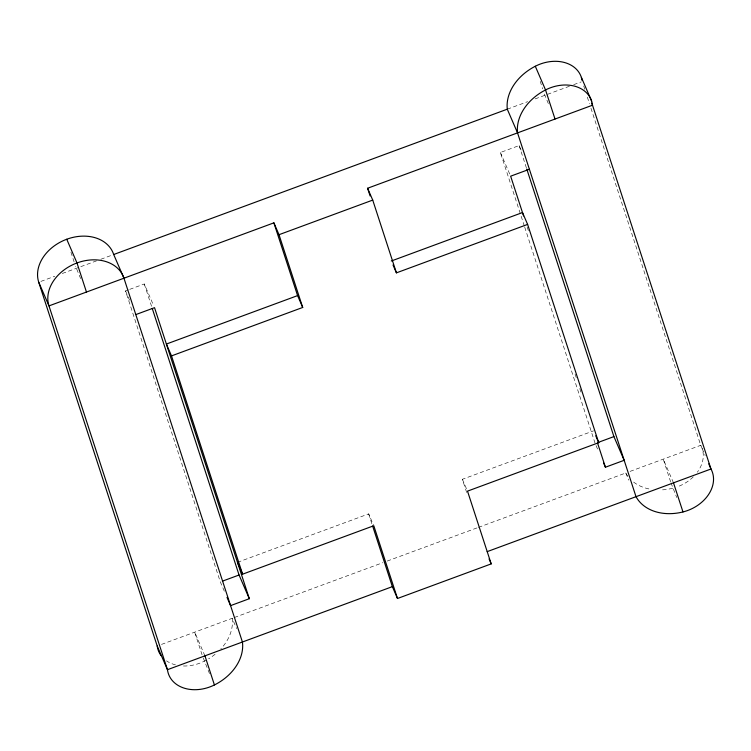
<?xml version="1.0" encoding="UTF-8"?>
<svg xmlns="http://www.w3.org/2000/svg" width="751" height="751" viewBox="0 0 751 751"><rect width="100%" height="100%" fill="white"/><g stroke="black" fill="none" stroke-linecap="round" stroke-linejoin="round"><path stroke-width="0.56" stroke-dasharray="3.75 2.82" d="M40.864 281.409L54.795 276.265M62.286 273.495L96.56 260.841M100.841 259.264L111.552 255.312M507.282 109.186L527.634 101.676M535.125 98.907L569.399 86.252M573.689 84.666L581.18 81.906M224.333 591.206L220.325 581.931L125.539 290.9L128.665 289.745M129.707 289.36L144.286 283.972L153.645 305.61M524.358 226.079L500.391 152.491L519.129 145.572L521.804 151.749M237.476 562.33L368.666 513.891L373.369 524.752M466.69 492.515L462.381 479.288L593.581 430.839M161.484 644.414L232.172 618.317L236.631 628.615M234.368 617.5L382.794 562.696M387.187 561.072L477.336 527.784M478.443 527.38L625.761 472.989A47.144 36.01 -23.4 0 0 627.855 476.256M630.042 471.403L700.73 445.305L705.189 455.604M548.333 103.591L544.062 93.19M673.497 482.837L663.246 459.143L670.615 481.785M670.972 482.855L676.735 497.519M500.391 152.491L509.751 174.119M625.761 472.989L628.878 480.199M596.059 445.587L597.843 449.708M462.381 479.288L467.507 491.135M125.539 290.9L129.557 300.165M80.667 278.659L75.513 266.201M204.939 655.848L194.687 632.154L202.057 654.788M209.51 673.619L202.413 655.867M583.705 85.952L584.785 89.294M587.329 97.086L589.497 103.76M590.953 108.21L700.73 445.305A35.353 27.008 -23.4 0 1 697.332 472.229M540.204 81.333L542.663 88.881M519.129 145.572L526.395 167.867M527.202 227.037L528.657 231.496M575.078 374.045L576.533 378.504M579.791 388.52L581.246 392.98M524.724 227.196L595.168 443.522M368.666 513.891L372.261 524.911M144.286 283.972L151.909 307.394M70.941 252.186L74.105 261.892M693.286 476.876A35.353 27.008 -23.4 0 1 677.909 486.62M672.727 488.244A47.144 36.01 -23.4 0 1 661.03 489.934M648.902 488.929A47.144 36.01 -23.4 0 1 633.393 481.917M183.441 665.996A35.353 27.008 -23.4 0 0 204.169 661.255A47.144 36.01 -23.4 0 0 206.844 659.847M175.527 664.898A35.353 27.008 -23.4 0 1 166.478 660.842M232.172 618.317A47.144 36.01 -23.4 0 1 220.794 648.958M215.096 654.252A47.144 36.01 -23.4 0 1 208.581 658.834"/><path stroke-width="1.13" d="M161.071 655.623A35.353 27.008 -23.4 0 1 157.203 646.001L38.723 282.198A40 30.556 -23.4 0 1 66.736 239.25A40 30.556 -23.4 0 1 113.692 254.514L507.282 109.186A48.158 36.78 -23.4 0 1 535.294 66.248A34.95 26.689 -23.4 0 1 582.109 80.451M302.709 307.459L297.584 295.612L166.384 344.052L171.51 355.899L302.709 307.459L279.015 234.697L273.89 222.85L48.984 305.892L38.723 282.198M370.112 195.964L367.596 188.248L592.511 105.206L710.981 469A35.353 27.008 -23.4 0 1 682.978 511.947A47.144 36.01 -23.4 0 1 636.013 496.683L517.542 132.88L507.282 109.186M279.015 234.697L372.731 200.095L396.425 272.857L527.615 224.408L598.707 442.686L467.507 491.135L491.201 563.888L397.495 598.491L392.36 586.644L372.618 526.01M135.8 314.594L154.537 307.675L249.323 598.707L230.576 605.635L227.009 597.392M529.389 169.266L510.642 176.185L523.578 215.903M391.299 261.01L522.489 212.561L527.615 224.408M222.409 581.161L239.062 575.013L249.323 598.707M598.294 442.377L613.914 436.603L624.165 460.297L605.428 467.225L603.644 463.104M237.476 562.33L242.601 574.177L373.791 525.738L397.495 598.491M392.36 586.644L167.454 669.695L157.203 646.001M487.174 551.638L710.981 469L708.756 463.846M581.368 77.372L591.619 101.075M591.619 103.14L592.511 105.206A34.95 26.689 -23.4 0 0 545.545 89.942L535.294 66.248M595.712 435.777L598.707 442.686M367.596 188.248L372.731 200.095M393.008 264.953L396.425 272.857M489.07 558.96L491.201 563.888M113.692 254.514L123.953 278.208L242.423 642.011A47.144 36.01 -23.4 0 1 214.42 684.959A35.353 27.008 -23.4 0 1 167.454 669.695L48.984 305.892A40 30.556 -23.4 0 1 76.987 262.953L66.736 239.25M555.027 119.043L545.545 89.942A48.158 36.78 -23.4 0 0 517.542 132.88M673.497 482.837L682.978 511.947M526.761 168.984L613.914 436.603M597.524 442.968L605.428 467.225M273.89 222.85L297.584 295.612M171.51 355.899L242.601 574.177M152.275 308.511L239.062 575.013M86.468 292.055L76.987 262.953A40 30.556 -23.4 0 1 123.953 278.208M204.939 655.848L214.42 684.959"/></g></svg>
